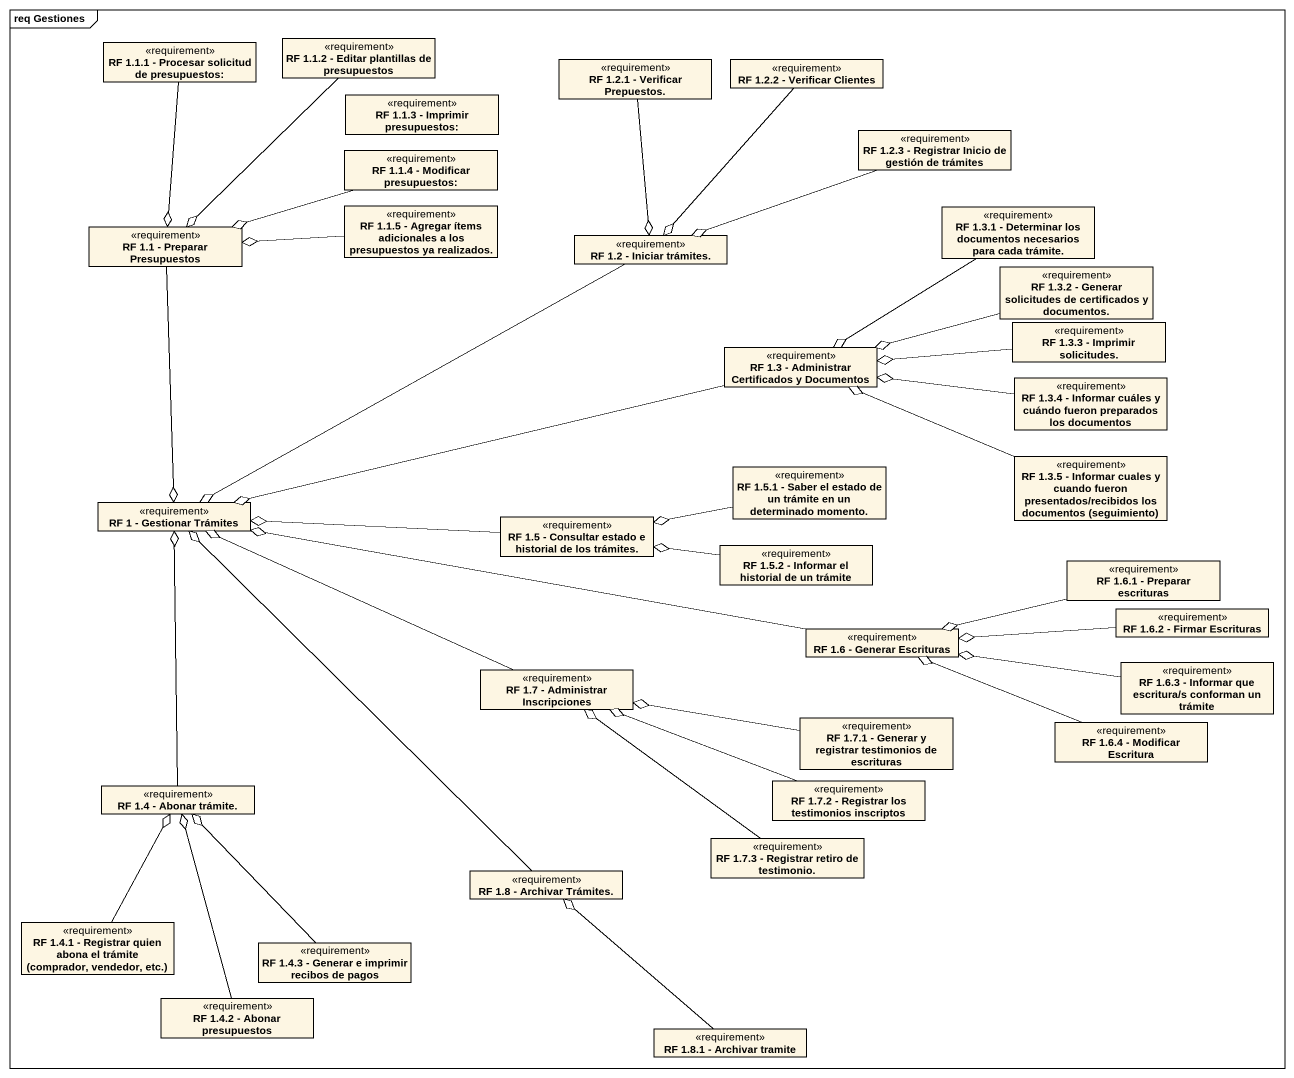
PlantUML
@startuml
mainframe req Gestiones
hide circle
hide empty members
class "RF 1.1.1 - Procesar solicitud de presupuestos:" as RF_1_1_1_Procesar_solicitud <<requirement>>
class "RF 1.1.2 - Editar plantillas de presupuestos" as RF_1_1_2_Editar_plantillas <<requirement>>
class "RF 1.2.1 - Verificar Prepuestos." as RF_1_2_1_Verificar <<requirement>>
class "RF 1.2.2 - Verificar Clientes" as RF_1_2_2_Verificar_Clientes <<requirement>>
class "RF 1.1.3 - Imprimir presupuestos:" as RF_1_1_3_Imprimir <<requirement>>
class "RF 1.1.4 - Modificar presupuestos:" as RF_1_1_4_Modificar <<requirement>>
class "RF 1.2.3 - Registrar Inicio de gestión de trámites" as RF_1_2_3_Registrar_Inicio <<requirement>>
class "RF 1.1 - Preparar Presupuestos" as RF_1_1_Preparar_Presupuestos <<requirement>>
class "RF 1.1.5 - Agregar ítems adicionales a los presupuestos ya realizados." as RF_1_1_5_Agregar_ítems <<requirement>>
class "RF 1.2 - Iniciar trámites." as RF_1_2_Iniciar_trámites <<requirement>>
class "RF 1.3.1 - Determinar los documentos necesarios para cada trámite." as RF_1_3_1_Determinar_los <<requirement>>
class "RF 1.3.2 - Generar solicitudes de certificados y documentos." as RF_1_3_2_Generar <<requirement>>
class "RF 1.3.3 - Imprimir solicitudes." as RF_1_3_3_Imprimir <<requirement>>
class "RF 1.3 - Administrar Certificados y Documentos" as RF_1_3_Administrar <<requirement>>
class "RF 1.3.4 - Informar cuáles y cuándo fueron preparados los documentos" as RF_1_3_4_Informar_cuáles_y <<requirement>>
class "RF 1.5.1 - Saber el estado de un trámite en un determinado momento." as RF_1_5_1_Saber_el_estado_de <<requirement>>
class "RF 1.3.5 - Informar cuales y cuando fueron presentados/recibidos los documentos (seguimiento)" as RF_1_3_5_Informar_cuales_y <<requirement>>
class "RF 1 - Gestionar Trámites" as RF_1_Gestionar_Trámites <<requirement>>
class "RF 1.5 - Consultar estado e historial de los trámites." as RF_1_5_Consultar_estado_e <<requirement>>
class "RF 1.5.2 - Informar el historial de un trámite" as RF_1_5_2_Informar_el <<requirement>>
class "RF 1.6.1 - Preparar escrituras" as RF_1_6_1_Preparar_escrituras <<requirement>>
class "RF 1.6.2 - Firmar Escrituras" as RF_1_6_2_Firmar_Escrituras <<requirement>>
class "RF 1.6 - Generar Escrituras" as RF_1_6_Generar_Escrituras <<requirement>>
class "RF 1.6.3 - Informar que escritura/s conforman un trámite" as RF_1_6_3_Informar_que <<requirement>>
class "RF 1.7 - Administrar Inscripciones" as RF_1_7_Administrar <<requirement>>
class "RF 1.7.1 - Generar y registrar testimonios de escrituras" as RF_1_7_1_Generar_y <<requirement>>
class "RF 1.6.4 - Modificar Escritura" as RF_1_6_4_Modificar_Escritura <<requirement>>
class "RF 1.4 - Abonar trámite." as RF_1_4_Abonar_trámite <<requirement>>
class "RF 1.7.2 - Registrar los testimonios inscriptos" as RF_1_7_2_Registrar_los <<requirement>>
class "RF 1.7.3 - Registrar retiro de testimonio." as RF_1_7_3_Registrar_retiro <<requirement>>
class "RF 1.8 - Archivar Trámites." as RF_1_8_Archivar_Trámites <<requirement>>
class "RF 1.4.1 - Registrar quien abona el trámite (comprador, vendedor, etc.)" as RF_1_4_1_Registrar_quien <<requirement>>
class "RF 1.4.3 - Generar e imprimir recibos de pagos" as RF_1_4_3_Generar_e_imprimir <<requirement>>
class "RF 1.4.2 - Abonar presupuestos" as RF_1_4_2_Abonar_presupuestos <<requirement>>
class "RF 1.8.1 - Archivar tramite" as RF_1_8_1_Archivar_tramite <<requirement>>
RF_1_1_1_Procesar_solicitud --o RF_1_1_Preparar_Presupuestos
RF_1_1_2_Editar_plantillas --o RF_1_1_Preparar_Presupuestos
RF_1_2_1_Verificar --o RF_1_2_Iniciar_trámites
RF_1_2_2_Verificar_Clientes --o RF_1_2_Iniciar_trámites
RF_1_1_4_Modificar -left-o RF_1_1_Preparar_Presupuestos
RF_1_2_3_Registrar_Inicio -left-o RF_1_2_Iniciar_trámites
RF_1_1_Preparar_Presupuestos --o RF_1_Gestionar_Trámites
RF_1_1_5_Agregar_ítems -left-o RF_1_1_Preparar_Presupuestos
RF_1_2_Iniciar_trámites -left-o RF_1_Gestionar_Trámites
RF_1_3_1_Determinar_los --o RF_1_3_Administrar
RF_1_3_2_Generar -left-o RF_1_3_Administrar
RF_1_3_3_Imprimir -left-o RF_1_3_Administrar
RF_1_3_Administrar -left-o RF_1_Gestionar_Trámites
RF_1_3_4_Informar_cuáles_y -left-o RF_1_3_Administrar
RF_1_5_1_Saber_el_estado_de -left-o RF_1_5_Consultar_estado_e
RF_1_3_5_Informar_cuales_y -left-o RF_1_3_Administrar
RF_1_5_Consultar_estado_e -left-o RF_1_Gestionar_Trámites
RF_1_5_2_Informar_el -left-o RF_1_5_Consultar_estado_e
RF_1_6_1_Preparar_escrituras -left-o RF_1_6_Generar_Escrituras
RF_1_6_2_Firmar_Escrituras -left-o RF_1_6_Generar_Escrituras
RF_1_6_Generar_Escrituras -left-o RF_1_Gestionar_Trámites
RF_1_6_3_Informar_que -left-o RF_1_6_Generar_Escrituras
RF_1_7_Administrar -left-o RF_1_Gestionar_Trámites
RF_1_7_1_Generar_y -left-o RF_1_7_Administrar
RF_1_6_4_Modificar_Escritura -left-o RF_1_6_Generar_Escrituras
RF_1_4_Abonar_trámite -up-o RF_1_Gestionar_Trámites
RF_1_7_2_Registrar_los -left-o RF_1_7_Administrar
RF_1_7_3_Registrar_retiro -up-o RF_1_7_Administrar
RF_1_8_Archivar_Trámites -up-o RF_1_Gestionar_Trámites
RF_1_4_1_Registrar_quien -up-o RF_1_4_Abonar_trámite
RF_1_4_3_Generar_e_imprimir -up-o RF_1_4_Abonar_trámite
RF_1_4_2_Abonar_presupuestos -up-o RF_1_4_Abonar_trámite
RF_1_8_1_Archivar_tramite -up-o RF_1_8_Archivar_Trámites
@enduml
